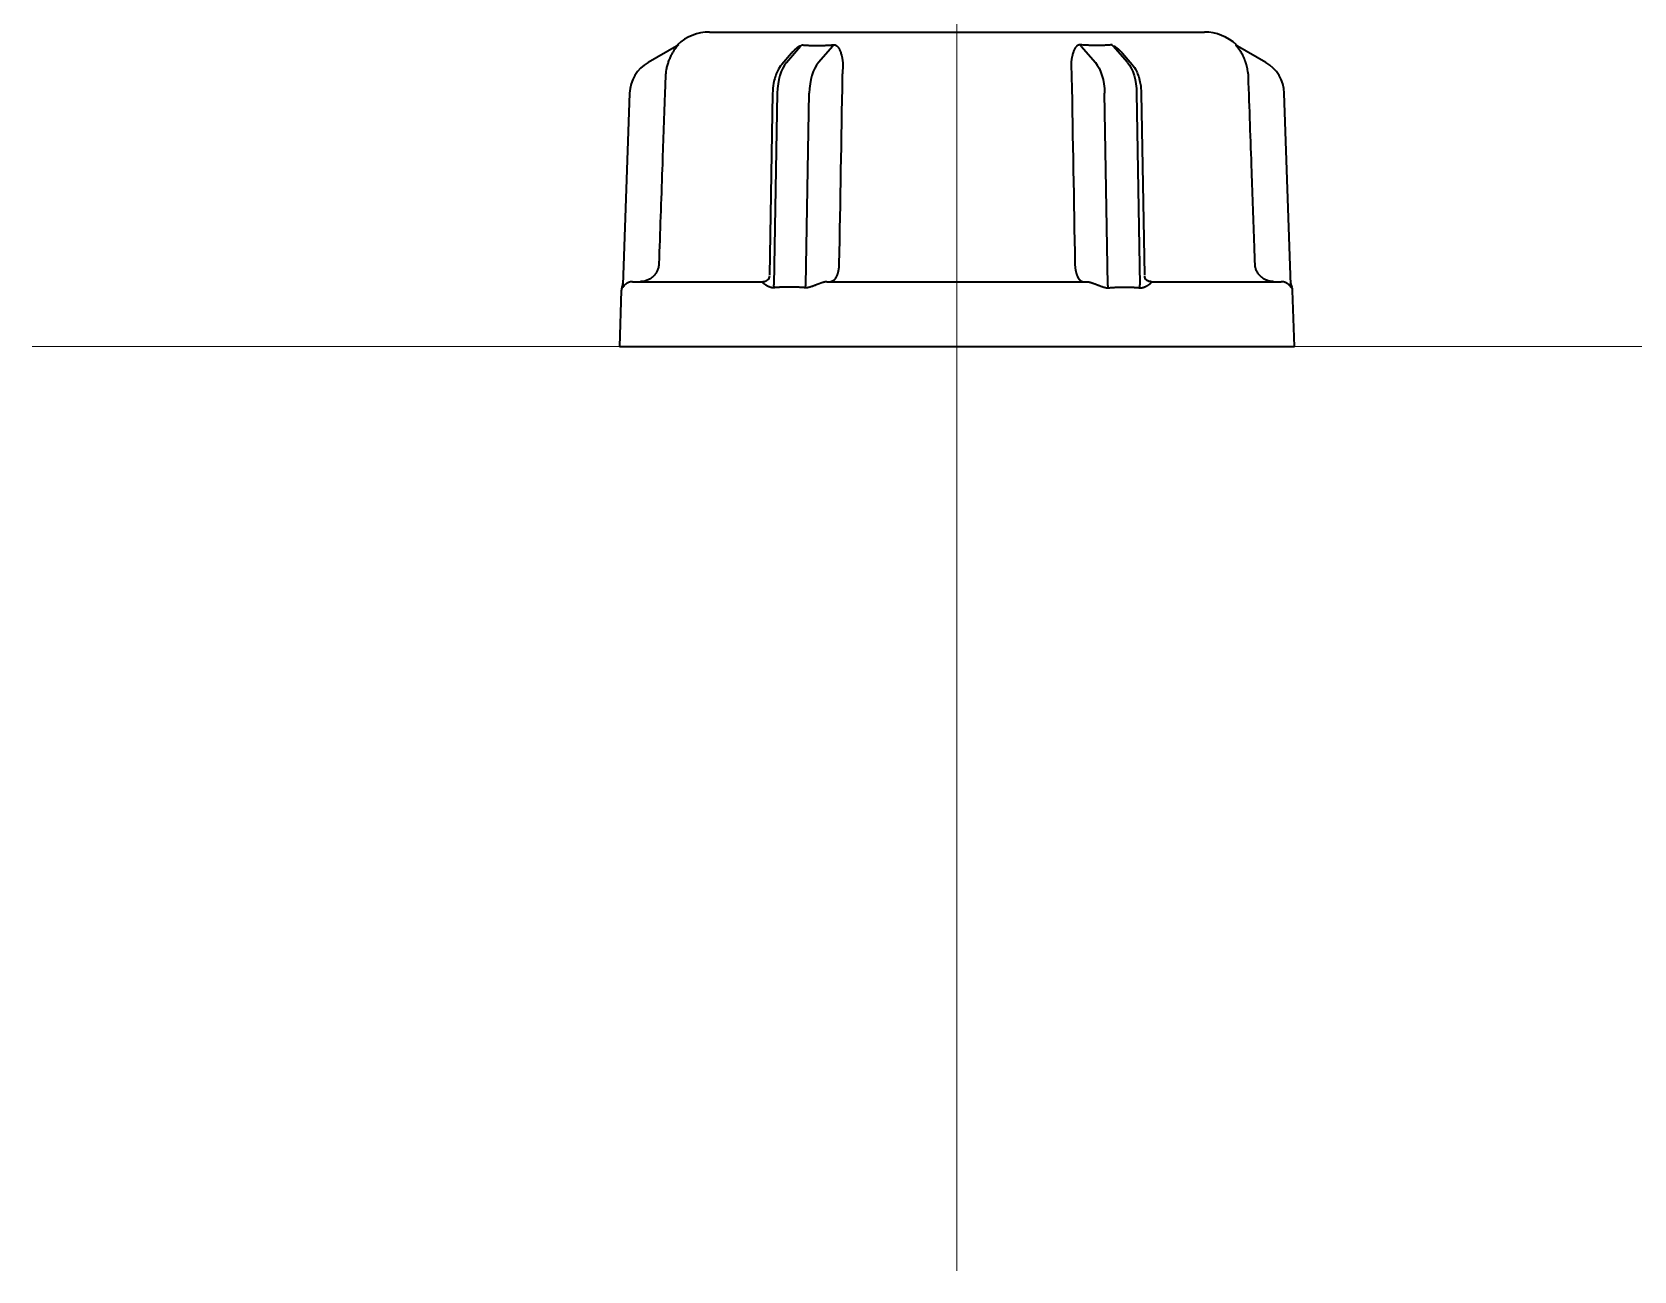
# Model space of a CAD drawing. Extents: x 5997 to 10491, y -672 to 3708.
# Drawn here: x 8604.7 to 8691.3, y 2632.1 to 2699.1 of the extents above; entities that cross this region are included whole.
import ezdxf

# ---------------------------------------------------------------- set-up
doc = ezdxf.new("R2010")
doc.units = 0
doc.header["$LTSCALE"] = 5
doc.layers.get('0').update_dxf_attribs({"linetype": 'CONTINUOUS', "lineweight": 0})
doc.layers.add('1', color=7, linetype='CONTINUOUS', true_color=0xffffff)

msp = doc.modelspace()

# ---------------------------------------------------------------- linework, layer by layer
at = {"color": 4}
for p, q in [((8654.673, 2732.126), (8654.673, 2632.126)), ((8604.673, 2682.126), (8704.673, 2682.126))]:
    msp.add_line(p, q, dxfattribs=at)
at = {"layer": '1', "color": 7, "linetype": 'Continuous', "lineweight": 35}
for p, q in [((8641.293, 2699.126), (8668.052, 2699.126)), ((8639.505, 2698.364), (8637.975, 2697.48)), ((8639.527, 2698.396), (8639.58, 2698.424)), ((8645.727, 2697.978), (8645.205, 2697.375)), ((8645.458, 2697.48), (8646.223, 2698.364)), ((8647.955, 2698.364), (8647.19, 2697.48)), ((8661.391, 2698.364), (8662.156, 2697.48)), ((8663.888, 2697.48), (8663.123, 2698.364)), ((8663.619, 2697.978), (8664.141, 2697.375)), ((8669.766, 2698.424), (8669.818, 2698.396)), ((8671.371, 2697.48), (8669.84, 2698.364)), ((8636.976, 2695.818), (8636.614, 2685.448)), ((8644.708, 2695.809), (8644.537, 2685.98)), ((8644.958, 2695.818), (8644.777, 2685.448)), ((8646.509, 2685.448), (8646.69, 2695.818)), ((8662.836, 2685.448), (8662.655, 2695.818)), ((8664.387, 2695.818), (8664.568, 2685.448)), ((8664.637, 2695.809), (8664.809, 2685.98)), ((8672.732, 2685.448), (8672.37, 2695.818)), ((8637.142, 2685.626), (8644.175, 2685.626)), ((8647.639, 2685.626), (8661.706, 2685.626)), ((8665.17, 2685.626), (8672.204, 2685.626)), ((8636.528, 2685.144), (8636.423, 2682.126)), ((8636.584, 2685.296), (8636.572, 2685.332)), ((8672.773, 2685.332), (8672.762, 2685.296)), ((8672.923, 2682.126), (8672.817, 2685.144)), ((8636.423, 2682.126), (8654.673, 2682.126)), ((8654.673, 2682.126), (8672.923, 2682.126))]:
    msp.add_line(p, q, dxfattribs=at)
for centre, radius, start, end in [((8641.293, 2696.626), 2.5, 90, 133.58391), ((8668.052, 2696.626), 2.5, 46.33055, 90), ((8638.975, 2695.748), 2, 120, 178), ((8670.371, 2695.748), 2, 2, 60), ((8637.028, 2685.126), 0.5, 155.77647, 178), ((8672.318, 2685.126), 0.5, 2, 24.23094)]:
    msp.add_arc(centre, radius, start, end, dxfattribs=at)
for centre, major_axis, ratio, start_param, end_param in [((8639.255, 2698.797), (0.25, -0.433), 0.982349, 0, 0.241128), ((8646.098, 2698.798), (-0.06, -0.497), 0.631469, 0.592654, 0.833485), ((8647.83, 2698.797), (0.05, -0.498), 0.350879, 0.480716, 0.72184), ((8670.09, 2698.797), (0.25, 0.433), 0.982349, 2.900465, 3.141593), ((8645.958, 2695.748), (0, -2), 0.5, 3.665191, 4.677482), ((8647.69, 2695.748), (0, 2), 0.5, 0.523599, 1.53589), ((8636.117, 2685.538), (0.5, -0.017), 1, 5.892448, 6.302148), ((8673.229, 2685.538), (-0.5, -0.017), 1, 6.264223, 6.674123)]:
    msp.add_ellipse(centre, major_axis=major_axis, ratio=ratio, start_param=start_param, end_param=end_param, dxfattribs=at)
at = {"layer": '1', "color": 7, "linetype": 'Continuous', "lineweight": 35, "extrusion": (0, 0, -1)}
for centre, major_axis, ratio, start_param, end_param in [((8661.516, 2698.797), (-0.05, -0.498), 0.350879, 0.480716, 0.72184), ((8663.248, 2698.798), (0.06, -0.497), 0.631469, 0.592654, 0.833485), ((8661.656, 2695.748), (0, 2), 0.5, 0.523599, 1.53589), ((8663.388, 2695.748), (0, -2), 0.5, 3.665191, 4.677482)]:
    msp.add_ellipse(centre, major_axis=major_axis, ratio=ratio, start_param=start_param, end_param=end_param, dxfattribs=at)
at = {"layer": '1', "color": 7, "linetype": 'Continuous', "lineweight": 35}
for points, knots in [([(8639.598, 2698.425), (8639.594, 2698.42), (8639.59, 2698.415), (8639.58, 2698.402), (8639.574, 2698.395), (8639.562, 2698.38), (8639.555, 2698.372), (8639.541, 2698.355), (8639.533, 2698.346), (8639.51, 2698.317), (8639.494, 2698.297), (8639.461, 2698.254), (8639.444, 2698.232), (8639.41, 2698.185), (8639.393, 2698.161), (8639.36, 2698.111), (8639.343, 2698.086), (8639.295, 2698.007), (8639.263, 2697.953), (8639.203, 2697.838), (8639.174, 2697.778), (8639.133, 2697.683), (8639.119, 2697.651), (8639.094, 2697.586), (8639.082, 2697.553), (8639.047, 2697.452), (8639.026, 2697.384), (8638.998, 2697.277), (8638.989, 2697.241), (8638.972, 2697.169), (8638.964, 2697.132), (8638.957, 2697.095)], [0, 0, 0, 0, 0.03125, 0.03125, 0.0625, 0.0625, 0.09375, 0.09375, 0.125, 0.125, 0.1875, 0.1875, 0.25, 0.25, 0.3125, 0.3125, 0.375, 0.375, 0.5, 0.5, 0.625, 0.625, 0.6875, 0.6875, 0.75, 0.75, 0.875, 0.875, 0.9375, 0.9375, 1, 1, 1, 1]), ([(8639.6, 2698.435), (8639.6, 2698.436), (8639.601, 2698.436), (8639.602, 2698.436), (8639.603, 2698.437), (8639.603, 2698.437), (8639.604, 2698.436), (8639.604, 2698.436), (8639.604, 2698.436), (8639.604, 2698.435), (8639.603, 2698.434), (8639.603, 2698.433), (8639.602, 2698.432), (8639.601, 2698.43), (8639.6, 2698.428), (8639.599, 2698.427), (8639.598, 2698.425), (8639.597, 2698.424)], [0, 0, 0, 0, 0.064705, 0.129409, 0.194181, 0.259085, 0.324187, 0.389554, 0.455249, 0.521337, 0.587879, 0.654936, 0.722569, 0.790837, 0.859794, 0.929498, 1, 1, 1, 1]), ([(8646.223, 2698.364), (8646.221, 2698.365), (8646.218, 2698.365), (8646.212, 2698.366), (8646.205, 2698.366), (8646.198, 2698.365), (8646.19, 2698.363), (8646.182, 2698.361), (8646.173, 2698.358), (8646.164, 2698.355), (8646.154, 2698.351), (8646.144, 2698.346), (8646.133, 2698.34), (8646.122, 2698.334), (8646.11, 2698.327), (8646.097, 2698.32), (8646.085, 2698.311), (8646.071, 2698.302), (8646.057, 2698.292), (8646.043, 2698.282), (8646.028, 2698.271), (8646.013, 2698.259), (8645.997, 2698.246), (8645.981, 2698.233), (8645.965, 2698.218), (8645.948, 2698.203), (8645.931, 2698.189), (8645.914, 2698.172), (8645.893, 2698.153), (8645.866, 2698.126), (8645.833, 2698.093), (8645.794, 2698.052), (8645.758, 2698.013), (8645.735, 2697.987), (8645.727, 2697.978)], [0, 0, 0, 0, 0.011196, 0.022245, 0.033363, 0.044763, 0.056639, 0.069167, 0.082495, 0.096747, 0.112024, 0.128408, 0.145965, 0.164751, 0.184809, 0.206175, 0.22888, 0.252949, 0.278402, 0.305258, 0.333531, 0.363235, 0.394381, 0.426978, 0.461034, 0.496558, 0.533556, 0.565127, 0.611078, 0.67141, 0.746123, 0.835219, 0.938696, 1, 1, 1, 1]), ([(8646.405, 2698.424), (8646.415, 2698.424), (8646.434, 2698.422), (8646.463, 2698.42), (8646.493, 2698.417), (8646.522, 2698.415), (8646.551, 2698.413), (8646.581, 2698.411), (8646.611, 2698.41), (8646.64, 2698.408), (8646.67, 2698.406), (8646.7, 2698.405), (8646.73, 2698.404), (8646.761, 2698.402), (8646.791, 2698.401), (8646.821, 2698.4), (8646.852, 2698.399), (8646.883, 2698.398), (8646.913, 2698.398), (8646.944, 2698.397), (8646.975, 2698.397), (8647.006, 2698.396), (8647.037, 2698.396), (8647.069, 2698.396), (8647.1, 2698.396), (8647.132, 2698.396), (8647.163, 2698.396), (8647.195, 2698.396), (8647.227, 2698.397), (8647.258, 2698.397), (8647.29, 2698.398), (8647.322, 2698.398), (8647.355, 2698.399), (8647.387, 2698.4), (8647.419, 2698.401), (8647.452, 2698.402), (8647.484, 2698.404), (8647.517, 2698.405), (8647.549, 2698.406), (8647.582, 2698.408), (8647.615, 2698.41), (8647.648, 2698.411), (8647.681, 2698.413), (8647.714, 2698.415), (8647.747, 2698.417), (8647.78, 2698.42), (8647.814, 2698.422), (8647.836, 2698.424), (8647.847, 2698.424)], [0, 0, 0, 0, 0.021779, 0.043552, 0.06532, 0.087084, 0.108843, 0.130598, 0.152348, 0.174095, 0.195838, 0.217578, 0.239315, 0.261049, 0.28278, 0.304509, 0.326236, 0.34796, 0.369683, 0.391405, 0.413126, 0.434845, 0.456564, 0.478282, 0.5, 0.521718, 0.543436, 0.565155, 0.586874, 0.608595, 0.630317, 0.65204, 0.673764, 0.695491, 0.71722, 0.738951, 0.760685, 0.782422, 0.804162, 0.825905, 0.847652, 0.869402, 0.891157, 0.912916, 0.93468, 0.956448, 0.978221, 1, 1, 1, 1]), ([(8647.983, 2698.435), (8647.986, 2698.436), (8647.991, 2698.436), (8647.999, 2698.436), (8648.007, 2698.437), (8648.014, 2698.437), (8648.022, 2698.436), (8648.03, 2698.436), (8648.037, 2698.436), (8648.045, 2698.435), (8648.052, 2698.434), (8648.059, 2698.433), (8648.067, 2698.432), (8648.074, 2698.43), (8648.081, 2698.428), (8648.088, 2698.427), (8648.093, 2698.425), (8648.095, 2698.424)], [0, 0, 0, 0, 0.064703, 0.129406, 0.194175, 0.259078, 0.32418, 0.389546, 0.455241, 0.521329, 0.587871, 0.654929, 0.722563, 0.790832, 0.859791, 0.929496, 1, 1, 1, 1]), ([(8648.095, 2698.424), (8648.097, 2698.424), (8648.101, 2698.422), (8648.108, 2698.42), (8648.114, 2698.418), (8648.12, 2698.415), (8648.126, 2698.412), (8648.132, 2698.409), (8648.138, 2698.406), (8648.145, 2698.402), (8648.151, 2698.398), (8648.157, 2698.394), (8648.163, 2698.39), (8648.169, 2698.386), (8648.175, 2698.381), (8648.181, 2698.376), (8648.187, 2698.371), (8648.194, 2698.366), (8648.2, 2698.36), (8648.206, 2698.354), (8648.212, 2698.348), (8648.218, 2698.342), (8648.224, 2698.335), (8648.237, 2698.321), (8648.255, 2698.299), (8648.277, 2698.268), (8648.298, 2698.234), (8648.322, 2698.189), (8648.349, 2698.13), (8648.377, 2698.055), (8648.405, 2697.971), (8648.424, 2697.899), (8648.438, 2697.845), (8648.446, 2697.812), (8648.454, 2697.778), (8648.461, 2697.745), (8648.467, 2697.711), (8648.473, 2697.677), (8648.479, 2697.643), (8648.484, 2697.609), (8648.488, 2697.575), (8648.492, 2697.541), (8648.496, 2697.507), (8648.499, 2697.472), (8648.501, 2697.438), (8648.503, 2697.404), (8648.504, 2697.369), (8648.505, 2697.335), (8648.505, 2697.301), (8648.505, 2697.266), (8648.504, 2697.232), (8648.503, 2697.198), (8648.501, 2697.163), (8648.498, 2697.129), (8648.496, 2697.106), (8648.495, 2697.095)], [0, 0, 0, 0, 0.004712, 0.009534, 0.014468, 0.019518, 0.02469, 0.029985, 0.035407, 0.04096, 0.046646, 0.052467, 0.058427, 0.064527, 0.070769, 0.077156, 0.083689, 0.09037, 0.0972, 0.104182, 0.111317, 0.118606, 0.126049, 0.13365, 0.16436, 0.195902, 0.228345, 0.261749, 0.318602, 0.379208, 0.44371, 0.512228, 0.53576, 0.559032, 0.582049, 0.604817, 0.627343, 0.649632, 0.671691, 0.693528, 0.715149, 0.736562, 0.757775, 0.778796, 0.799634, 0.820297, 0.840795, 0.861137, 0.881332, 0.901391, 0.921323, 0.94114, 0.960851, 0.980467, 1, 1, 1, 1]), ([(8661.251, 2698.424), (8661.248, 2698.424), (8661.244, 2698.422), (8661.238, 2698.42), (8661.232, 2698.418), (8661.226, 2698.415), (8661.22, 2698.412), (8661.213, 2698.409), (8661.207, 2698.406), (8661.201, 2698.402), (8661.195, 2698.398), (8661.189, 2698.394), (8661.183, 2698.39), (8661.177, 2698.386), (8661.171, 2698.381), (8661.164, 2698.376), (8661.158, 2698.371), (8661.152, 2698.366), (8661.146, 2698.36), (8661.14, 2698.354), (8661.134, 2698.348), (8661.128, 2698.342), (8661.121, 2698.335), (8661.109, 2698.321), (8661.091, 2698.299), (8661.069, 2698.268), (8661.048, 2698.234), (8661.023, 2698.189), (8660.997, 2698.13), (8660.968, 2698.055), (8660.941, 2697.971), (8660.921, 2697.899), (8660.907, 2697.845), (8660.899, 2697.812), (8660.892, 2697.778), (8660.885, 2697.745), (8660.878, 2697.711), (8660.872, 2697.677), (8660.867, 2697.643), (8660.862, 2697.609), (8660.857, 2697.575), (8660.853, 2697.541), (8660.85, 2697.507), (8660.847, 2697.472), (8660.845, 2697.438), (8660.843, 2697.404), (8660.841, 2697.369), (8660.841, 2697.335), (8660.84, 2697.301), (8660.841, 2697.266), (8660.842, 2697.232), (8660.843, 2697.198), (8660.845, 2697.163), (8660.848, 2697.129), (8660.85, 2697.106), (8660.851, 2697.095)], [0, 0, 0, 0, 0.004712, 0.009534, 0.014468, 0.019518, 0.02469, 0.029985, 0.035407, 0.04096, 0.046646, 0.052467, 0.058427, 0.064527, 0.070769, 0.077156, 0.083689, 0.09037, 0.0972, 0.104182, 0.111317, 0.118606, 0.126049, 0.13365, 0.16436, 0.195902, 0.228345, 0.261749, 0.318602, 0.379208, 0.44371, 0.512228, 0.53576, 0.559032, 0.582049, 0.604817, 0.627343, 0.649632, 0.671691, 0.693528, 0.715149, 0.736562, 0.757775, 0.778796, 0.799634, 0.820297, 0.840795, 0.861137, 0.881332, 0.901391, 0.921323, 0.94114, 0.960851, 0.980467, 1, 1, 1, 1]), ([(8661.363, 2698.435), (8661.36, 2698.436), (8661.355, 2698.436), (8661.347, 2698.436), (8661.339, 2698.437), (8661.331, 2698.437), (8661.324, 2698.436), (8661.316, 2698.436), (8661.309, 2698.436), (8661.301, 2698.435), (8661.294, 2698.434), (8661.286, 2698.433), (8661.279, 2698.432), (8661.272, 2698.43), (8661.265, 2698.428), (8661.258, 2698.427), (8661.253, 2698.425), (8661.251, 2698.424)], [0, 0, 0, 0, 0.064703, 0.129406, 0.194175, 0.259078, 0.32418, 0.389546, 0.455241, 0.521329, 0.587871, 0.654929, 0.722563, 0.790832, 0.859791, 0.929496, 1, 1, 1, 1]), ([(8662.94, 2698.424), (8662.931, 2698.424), (8662.911, 2698.422), (8662.882, 2698.42), (8662.853, 2698.417), (8662.824, 2698.415), (8662.794, 2698.413), (8662.765, 2698.411), (8662.735, 2698.41), (8662.705, 2698.408), (8662.675, 2698.406), (8662.645, 2698.405), (8662.615, 2698.404), (8662.585, 2698.402), (8662.555, 2698.401), (8662.524, 2698.4), (8662.494, 2698.399), (8662.463, 2698.398), (8662.432, 2698.398), (8662.401, 2698.397), (8662.37, 2698.397), (8662.339, 2698.396), (8662.308, 2698.396), (8662.277, 2698.396), (8662.246, 2698.396), (8662.214, 2698.396), (8662.183, 2698.396), (8662.151, 2698.396), (8662.119, 2698.397), (8662.087, 2698.397), (8662.055, 2698.398), (8662.023, 2698.398), (8661.991, 2698.399), (8661.959, 2698.4), (8661.927, 2698.401), (8661.894, 2698.402), (8661.862, 2698.404), (8661.829, 2698.405), (8661.796, 2698.406), (8661.764, 2698.408), (8661.731, 2698.41), (8661.698, 2698.411), (8661.665, 2698.413), (8661.632, 2698.415), (8661.599, 2698.417), (8661.565, 2698.42), (8661.532, 2698.422), (8661.51, 2698.424), (8661.498, 2698.424)], [0, 0, 0, 0, 0.021779, 0.043552, 0.06532, 0.087084, 0.108843, 0.130598, 0.152348, 0.174095, 0.195838, 0.217578, 0.239315, 0.261049, 0.28278, 0.304509, 0.326236, 0.34796, 0.369683, 0.391405, 0.413126, 0.434845, 0.456564, 0.478282, 0.5, 0.521718, 0.543436, 0.565155, 0.586874, 0.608595, 0.630317, 0.65204, 0.673764, 0.695491, 0.71722, 0.738951, 0.760685, 0.782422, 0.804162, 0.825905, 0.847652, 0.869402, 0.891157, 0.912916, 0.93468, 0.956448, 0.978221, 1, 1, 1, 1]), ([(8663.123, 2698.364), (8663.124, 2698.365), (8663.128, 2698.365), (8663.134, 2698.366), (8663.141, 2698.366), (8663.148, 2698.365), (8663.155, 2698.363), (8663.164, 2698.361), (8663.172, 2698.358), (8663.182, 2698.355), (8663.192, 2698.351), (8663.202, 2698.346), (8663.213, 2698.34), (8663.224, 2698.334), (8663.236, 2698.327), (8663.248, 2698.32), (8663.261, 2698.311), (8663.275, 2698.302), (8663.288, 2698.292), (8663.303, 2698.282), (8663.317, 2698.271), (8663.333, 2698.259), (8663.348, 2698.246), (8663.364, 2698.233), (8663.381, 2698.218), (8663.398, 2698.203), (8663.414, 2698.189), (8663.432, 2698.172), (8663.453, 2698.153), (8663.48, 2698.126), (8663.513, 2698.093), (8663.552, 2698.052), (8663.588, 2698.013), (8663.61, 2697.987), (8663.619, 2697.978)], [0, 0, 0, 0, 0.011196, 0.022245, 0.033363, 0.044763, 0.056639, 0.069167, 0.082495, 0.096747, 0.112024, 0.128408, 0.145965, 0.164751, 0.184809, 0.206175, 0.22888, 0.252949, 0.278402, 0.305258, 0.333531, 0.363235, 0.394381, 0.426978, 0.461034, 0.496558, 0.533556, 0.565127, 0.611078, 0.67141, 0.746123, 0.835219, 0.938696, 1, 1, 1, 1]), ([(8669.747, 2698.426), (8669.744, 2698.431), (8669.742, 2698.434), (8669.741, 2698.436), (8669.742, 2698.437), (8669.743, 2698.437), (8669.744, 2698.436), (8669.746, 2698.435)], [0, 0, 0, 0, 0.5, 0.5, 0.75, 0.75, 1, 1, 1, 1]), ([(8670.389, 2697.095), (8670.388, 2697.101), (8670.385, 2697.112), (8670.382, 2697.13), (8670.378, 2697.147), (8670.374, 2697.164), (8670.371, 2697.182), (8670.367, 2697.199), (8670.363, 2697.216), (8670.359, 2697.234), (8670.354, 2697.251), (8670.35, 2697.268), (8670.346, 2697.286), (8670.341, 2697.303), (8670.337, 2697.32), (8670.332, 2697.337), (8670.327, 2697.355), (8670.322, 2697.372), (8670.317, 2697.389), (8670.312, 2697.406), (8670.307, 2697.424), (8670.301, 2697.441), (8670.296, 2697.458), (8670.29, 2697.475), (8670.284, 2697.492), (8670.279, 2697.509), (8670.273, 2697.526), (8670.267, 2697.543), (8670.26, 2697.561), (8670.254, 2697.578), (8670.248, 2697.595), (8670.241, 2697.611), (8670.235, 2697.628), (8670.228, 2697.645), (8670.221, 2697.662), (8670.214, 2697.679), (8670.207, 2697.696), (8670.2, 2697.713), (8670.193, 2697.729), (8670.185, 2697.746), (8670.178, 2697.763), (8670.17, 2697.779), (8670.162, 2697.796), (8670.155, 2697.812), (8670.147, 2697.829), (8670.138, 2697.845), (8670.13, 2697.862), (8670.109, 2697.902), (8670.075, 2697.965), (8670.027, 2698.048), (8669.978, 2698.125), (8669.94, 2698.18), (8669.913, 2698.216), (8669.899, 2698.235), (8669.886, 2698.253), (8669.873, 2698.27), (8669.86, 2698.286), (8669.848, 2698.302), (8669.837, 2698.316), (8669.826, 2698.33), (8669.816, 2698.342), (8669.806, 2698.354), (8669.797, 2698.365), (8669.788, 2698.375), (8669.781, 2698.385), (8669.774, 2698.393), (8669.767, 2698.401), (8669.761, 2698.408), (8669.756, 2698.414), (8669.752, 2698.42), (8669.75, 2698.423), (8669.749, 2698.424)], [0, 0, 0, 0, 0.009877, 0.019767, 0.029672, 0.039593, 0.049532, 0.059489, 0.069466, 0.079465, 0.089487, 0.099532, 0.109604, 0.119701, 0.129827, 0.139983, 0.150168, 0.160386, 0.170636, 0.180921, 0.191241, 0.201598, 0.211992, 0.222425, 0.232899, 0.243413, 0.253969, 0.264569, 0.275213, 0.285903, 0.296638, 0.307422, 0.318253, 0.329134, 0.340065, 0.351048, 0.362082, 0.373169, 0.384311, 0.395507, 0.406758, 0.418066, 0.429432, 0.440855, 0.452337, 0.463878, 0.475479, 0.487142, 0.550852, 0.613762, 0.67598, 0.737614, 0.755418, 0.772724, 0.789538, 0.805867, 0.821719, 0.837101, 0.852024, 0.866497, 0.88053, 0.894136, 0.907328, 0.92012, 0.932528, 0.94457, 0.956263, 0.96763, 0.978691, 0.989473, 1, 1, 1, 1]), ([(8645.205, 2697.375), (8645.115, 2697.267), (8644.923, 2696.974), (8644.754, 2696.424), (8644.712, 2695.999), (8644.708, 2695.809)], [0, 0, 0, 0, 0.282047, 0.696349, 1, 1, 1, 1]), ([(8664.141, 2697.375), (8664.231, 2697.267), (8664.423, 2696.974), (8664.592, 2696.424), (8664.634, 2695.999), (8664.637, 2695.809)], [0, 0, 0, 0, 0.282047, 0.696349, 1, 1, 1, 1]), ([(8638.914, 2696.713), (8638.902, 2696.38), (8638.89, 2696.047), (8638.832, 2694.381), (8638.785, 2693.049), (8638.678, 2690.008), (8638.618, 2688.3), (8638.558, 2686.591)], [0, 0, 0, 0, 0.098732, 0.098732, 0.493661, 0.493661, 1, 1, 1, 1]), ([(8670.788, 2686.591), (8670.776, 2686.924), (8670.764, 2687.257), (8670.706, 2688.923), (8670.659, 2690.256), (8670.552, 2693.297), (8670.492, 2695.005), (8670.432, 2696.713)], [0, 0, 0, 0, 0.098732, 0.098732, 0.493661, 0.493661, 1, 1, 1, 1]), ([(8638.558, 2686.591), (8638.557, 2686.559), (8638.554, 2686.527), (8638.548, 2686.479), (8638.545, 2686.463), (8638.539, 2686.431), (8638.536, 2686.416), (8638.518, 2686.337), (8638.498, 2686.277), (8638.459, 2686.189), (8638.444, 2686.161), (8638.42, 2686.119), (8638.412, 2686.105), (8638.395, 2686.078), (8638.386, 2686.064), (8638.34, 2685.999), (8638.299, 2685.951), (8638.241, 2685.895), (8638.229, 2685.884), (8638.205, 2685.863), (8638.193, 2685.853), (8638.155, 2685.823), (8638.129, 2685.804), (8638.049, 2685.752), (8637.992, 2685.723), (8637.903, 2685.687), (8637.873, 2685.676), (8637.811, 2685.658), (8637.78, 2685.65), (8637.686, 2685.632), (8637.623, 2685.626), (8637.559, 2685.626)], [0, 0, 0, 0, 0.0625, 0.0625, 0.09375, 0.09375, 0.125, 0.125, 0.25, 0.25, 0.3125, 0.3125, 0.34375, 0.34375, 0.375, 0.375, 0.5, 0.5, 0.53125, 0.53125, 0.5625, 0.5625, 0.625, 0.625, 0.75, 0.75, 0.8125, 0.8125, 0.875, 0.875, 1, 1, 1, 1]), ([(8648.296, 2686.591), (8648.296, 2686.589), (8648.296, 2686.583), (8648.295, 2686.575), (8648.295, 2686.567), (8648.295, 2686.559), (8648.295, 2686.551), (8648.294, 2686.542), (8648.294, 2686.534), (8648.294, 2686.526), (8648.293, 2686.517), (8648.293, 2686.509), (8648.292, 2686.501), (8648.292, 2686.492), (8648.291, 2686.483), (8648.291, 2686.475), (8648.29, 2686.466), (8648.289, 2686.457), (8648.289, 2686.449), (8648.288, 2686.44), (8648.287, 2686.431), (8648.286, 2686.422), (8648.285, 2686.413), (8648.284, 2686.404), (8648.283, 2686.395), (8648.282, 2686.386), (8648.281, 2686.377), (8648.28, 2686.368), (8648.279, 2686.359), (8648.278, 2686.35), (8648.277, 2686.341), (8648.275, 2686.332), (8648.274, 2686.322), (8648.273, 2686.313), (8648.271, 2686.304), (8648.27, 2686.295), (8648.268, 2686.285), (8648.267, 2686.276), (8648.265, 2686.267), (8648.263, 2686.257), (8648.262, 2686.248), (8648.26, 2686.238), (8648.258, 2686.229), (8648.256, 2686.22), (8648.254, 2686.21), (8648.252, 2686.201), (8648.25, 2686.191), (8648.248, 2686.182), (8648.246, 2686.173), (8648.244, 2686.163), (8648.242, 2686.154), (8648.239, 2686.144), (8648.237, 2686.135), (8648.234, 2686.125), (8648.232, 2686.116), (8648.229, 2686.107), (8648.227, 2686.097), (8648.224, 2686.088), (8648.221, 2686.079), (8648.219, 2686.069), (8648.216, 2686.06), (8648.213, 2686.051), (8648.21, 2686.042), (8648.207, 2686.032), (8648.204, 2686.023), (8648.201, 2686.014), (8648.198, 2686.005), (8648.194, 2685.996), (8648.191, 2685.987), (8648.188, 2685.978), (8648.184, 2685.969), (8648.181, 2685.96), (8648.177, 2685.951), (8648.174, 2685.943), (8648.17, 2685.934), (8648.166, 2685.925), (8648.162, 2685.917), (8648.158, 2685.908), (8648.154, 2685.9), (8648.15, 2685.891), (8648.146, 2685.883), (8648.142, 2685.875), (8648.138, 2685.867), (8648.134, 2685.858), (8648.129, 2685.85), (8648.125, 2685.843), (8648.121, 2685.835), (8648.116, 2685.827), (8648.112, 2685.819), (8648.107, 2685.812), (8648.102, 2685.805), (8648.098, 2685.797), (8648.093, 2685.79), (8648.088, 2685.783), (8648.083, 2685.776), (8648.078, 2685.769), (8648.073, 2685.762), (8648.068, 2685.756), (8648.062, 2685.749), (8648.057, 2685.743), (8648.052, 2685.737), (8648.047, 2685.731), (8648.041, 2685.725), (8648.036, 2685.719), (8648.03, 2685.713), (8648.025, 2685.708), (8648.019, 2685.702), (8648.013, 2685.697), (8648.007, 2685.692), (8648.002, 2685.687), (8647.996, 2685.682), (8647.99, 2685.678), (8647.984, 2685.673), (8647.978, 2685.669), (8647.972, 2685.665), (8647.966, 2685.661), (8647.959, 2685.658), (8647.953, 2685.654), (8647.947, 2685.651), (8647.941, 2685.648), (8647.934, 2685.645), (8647.928, 2685.642), (8647.921, 2685.64), (8647.915, 2685.637), (8647.908, 2685.635), (8647.902, 2685.633), (8647.895, 2685.632), (8647.888, 2685.63), (8647.882, 2685.629), (8647.875, 2685.628), (8647.868, 2685.627), (8647.861, 2685.627), (8647.855, 2685.626), (8647.85, 2685.626), (8647.848, 2685.626)], [0, 0, 0, 0, 0.005202, 0.01044, 0.015714, 0.021025, 0.026371, 0.031754, 0.037173, 0.042628, 0.048119, 0.053646, 0.05921, 0.06481, 0.070446, 0.076118, 0.081826, 0.087571, 0.093352, 0.099169, 0.105022, 0.110911, 0.116837, 0.122798, 0.128796, 0.134831, 0.140901, 0.147008, 0.15315, 0.159329, 0.165545, 0.171796, 0.178084, 0.184408, 0.190768, 0.197164, 0.203597, 0.210066, 0.216571, 0.223112, 0.22969, 0.236304, 0.242954, 0.24964, 0.256363, 0.263122, 0.269917, 0.276748, 0.283615, 0.290519, 0.297459, 0.304436, 0.311448, 0.318497, 0.325582, 0.332703, 0.339861, 0.347055, 0.354285, 0.361551, 0.368854, 0.376193, 0.383568, 0.39098, 0.398428, 0.405912, 0.413432, 0.420988, 0.428581, 0.43621, 0.443876, 0.451578, 0.459316, 0.46709, 0.474901, 0.482747, 0.490631, 0.49855, 0.506506, 0.514498, 0.522526, 0.530591, 0.538692, 0.546829, 0.555002, 0.563212, 0.571458, 0.579741, 0.58806, 0.596415, 0.604806, 0.613234, 0.621698, 0.630198, 0.638734, 0.647307, 0.655917, 0.664562, 0.673244, 0.681962, 0.690717, 0.699507, 0.708335, 0.717198, 0.726098, 0.735034, 0.744006, 0.753015, 0.76206, 0.771142, 0.78026, 0.789414, 0.798604, 0.807831, 0.817094, 0.826394, 0.835729, 0.845102, 0.85451, 0.863955, 0.873436, 0.882954, 0.892508, 0.902098, 0.911724, 0.921387, 0.931087, 0.940822, 0.950594, 0.960403, 0.970248, 0.980129, 0.990046, 1, 1, 1, 1]), ([(8661.05, 2686.591), (8661.05, 2686.589), (8661.05, 2686.583), (8661.05, 2686.575), (8661.051, 2686.567), (8661.051, 2686.559), (8661.051, 2686.551), (8661.051, 2686.542), (8661.052, 2686.534), (8661.052, 2686.526), (8661.052, 2686.517), (8661.053, 2686.509), (8661.053, 2686.501), (8661.054, 2686.492), (8661.054, 2686.483), (8661.055, 2686.475), (8661.056, 2686.466), (8661.056, 2686.457), (8661.057, 2686.449), (8661.058, 2686.44), (8661.059, 2686.431), (8661.059, 2686.422), (8661.06, 2686.413), (8661.061, 2686.404), (8661.062, 2686.395), (8661.063, 2686.386), (8661.064, 2686.377), (8661.065, 2686.368), (8661.067, 2686.359), (8661.068, 2686.35), (8661.069, 2686.341), (8661.07, 2686.332), (8661.072, 2686.322), (8661.073, 2686.313), (8661.074, 2686.304), (8661.076, 2686.295), (8661.077, 2686.285), (8661.079, 2686.276), (8661.081, 2686.267), (8661.082, 2686.257), (8661.084, 2686.248), (8661.086, 2686.238), (8661.088, 2686.229), (8661.089, 2686.22), (8661.091, 2686.21), (8661.093, 2686.201), (8661.095, 2686.191), (8661.097, 2686.182), (8661.1, 2686.173), (8661.102, 2686.163), (8661.104, 2686.154), (8661.106, 2686.144), (8661.109, 2686.135), (8661.111, 2686.125), (8661.114, 2686.116), (8661.116, 2686.107), (8661.119, 2686.097), (8661.121, 2686.088), (8661.124, 2686.079), (8661.127, 2686.069), (8661.13, 2686.06), (8661.133, 2686.051), (8661.136, 2686.042), (8661.139, 2686.032), (8661.142, 2686.023), (8661.145, 2686.014), (8661.148, 2686.005), (8661.151, 2685.996), (8661.155, 2685.987), (8661.158, 2685.978), (8661.161, 2685.969), (8661.165, 2685.96), (8661.169, 2685.951), (8661.172, 2685.943), (8661.176, 2685.934), (8661.18, 2685.925), (8661.183, 2685.917), (8661.187, 2685.908), (8661.191, 2685.9), (8661.195, 2685.891), (8661.199, 2685.883), (8661.203, 2685.875), (8661.208, 2685.867), (8661.212, 2685.858), (8661.216, 2685.85), (8661.221, 2685.843), (8661.225, 2685.835), (8661.23, 2685.827), (8661.234, 2685.819), (8661.239, 2685.812), (8661.243, 2685.805), (8661.248, 2685.797), (8661.253, 2685.79), (8661.258, 2685.783), (8661.263, 2685.776), (8661.268, 2685.769), (8661.273, 2685.762), (8661.278, 2685.756), (8661.283, 2685.749), (8661.288, 2685.743), (8661.294, 2685.737), (8661.299, 2685.731), (8661.305, 2685.725), (8661.31, 2685.719), (8661.316, 2685.713), (8661.321, 2685.708), (8661.327, 2685.702), (8661.332, 2685.697), (8661.338, 2685.692), (8661.344, 2685.687), (8661.35, 2685.682), (8661.356, 2685.678), (8661.362, 2685.673), (8661.368, 2685.669), (8661.374, 2685.665), (8661.38, 2685.661), (8661.386, 2685.658), (8661.392, 2685.654), (8661.399, 2685.651), (8661.405, 2685.648), (8661.411, 2685.645), (8661.418, 2685.642), (8661.424, 2685.64), (8661.431, 2685.637), (8661.437, 2685.635), (8661.444, 2685.633), (8661.451, 2685.632), (8661.457, 2685.63), (8661.464, 2685.629), (8661.471, 2685.628), (8661.477, 2685.627), (8661.484, 2685.627), (8661.491, 2685.626), (8661.496, 2685.626), (8661.498, 2685.626)], [0, 0, 0, 0, 0.005202, 0.01044, 0.015714, 0.021025, 0.026371, 0.031754, 0.037173, 0.042628, 0.048119, 0.053646, 0.05921, 0.06481, 0.070446, 0.076118, 0.081826, 0.087571, 0.093352, 0.099169, 0.105022, 0.110911, 0.116837, 0.122798, 0.128796, 0.134831, 0.140901, 0.147008, 0.15315, 0.159329, 0.165545, 0.171796, 0.178084, 0.184408, 0.190768, 0.197164, 0.203597, 0.210066, 0.216571, 0.223112, 0.22969, 0.236304, 0.242954, 0.24964, 0.256363, 0.263122, 0.269917, 0.276748, 0.283615, 0.290519, 0.297459, 0.304436, 0.311448, 0.318497, 0.325582, 0.332703, 0.339861, 0.347055, 0.354285, 0.361551, 0.368854, 0.376193, 0.383568, 0.39098, 0.398428, 0.405912, 0.413432, 0.420988, 0.428581, 0.43621, 0.443876, 0.451578, 0.459316, 0.46709, 0.474901, 0.482747, 0.490631, 0.49855, 0.506506, 0.514498, 0.522526, 0.530591, 0.538692, 0.546829, 0.555002, 0.563212, 0.571458, 0.579741, 0.58806, 0.596415, 0.604806, 0.613234, 0.621698, 0.630198, 0.638734, 0.647307, 0.655917, 0.664562, 0.673244, 0.681962, 0.690717, 0.699507, 0.708335, 0.717198, 0.726098, 0.735034, 0.744006, 0.753015, 0.76206, 0.771142, 0.78026, 0.789414, 0.798604, 0.807831, 0.817094, 0.826394, 0.835729, 0.845102, 0.85451, 0.863955, 0.873436, 0.882954, 0.892508, 0.902098, 0.911724, 0.921387, 0.931087, 0.940822, 0.950594, 0.960403, 0.970248, 0.980129, 0.990046, 1, 1, 1, 1]), ([(8671.787, 2685.626), (8671.771, 2685.626), (8671.755, 2685.627), (8671.723, 2685.628), (8671.707, 2685.629), (8671.659, 2685.634), (8671.627, 2685.638), (8671.534, 2685.657), (8671.473, 2685.675), (8671.398, 2685.705), (8671.383, 2685.711), (8671.354, 2685.725), (8671.311, 2685.746), (8671.242, 2685.786), (8671.191, 2685.823), (8671.153, 2685.853), (8671.141, 2685.863), (8671.117, 2685.884), (8671.105, 2685.895), (8671.07, 2685.928), (8671.048, 2685.952), (8671.017, 2685.988), (8671.007, 2686.001), (8670.987, 2686.026), (8670.977, 2686.039), (8670.931, 2686.105), (8670.9, 2686.161), (8670.861, 2686.248), (8670.849, 2686.277), (8670.834, 2686.323), (8670.829, 2686.339), (8670.821, 2686.37), (8670.817, 2686.385), (8670.798, 2686.463), (8670.79, 2686.527), (8670.788, 2686.591)], [0, 0, 0, 0, 0.03125, 0.03125, 0.0625, 0.0625, 0.125, 0.125, 0.25, 0.25, 0.28125, 0.28125, 0.3125, 0.375, 0.4375, 0.4375, 0.46875, 0.46875, 0.5, 0.5, 0.5625, 0.5625, 0.59375, 0.59375, 0.625, 0.625, 0.75, 0.75, 0.8125, 0.8125, 0.84375, 0.84375, 0.875, 0.875, 1, 1, 1, 1]), ([(8637.142, 2685.626), (8637.128, 2685.626), (8637.114, 2685.626), (8637.088, 2685.624), (8637.075, 2685.622), (8637.05, 2685.618), (8637.038, 2685.616), (8637.014, 2685.611), (8637.003, 2685.608), (8636.97, 2685.599), (8636.949, 2685.592), (8636.92, 2685.581), (8636.911, 2685.577), (8636.893, 2685.569), (8636.884, 2685.565), (8636.859, 2685.552), (8636.843, 2685.544), (8636.813, 2685.526), (8636.799, 2685.516), (8636.773, 2685.498), (8636.761, 2685.488), (8636.737, 2685.469), (8636.726, 2685.459), (8636.695, 2685.43), (8636.678, 2685.411), (8636.647, 2685.374), (8636.633, 2685.356), (8636.617, 2685.332), (8636.612, 2685.325), (8636.603, 2685.312), (8636.599, 2685.306), (8636.592, 2685.298), (8636.59, 2685.295), (8636.586, 2685.293), (8636.584, 2685.293), (8636.584, 2685.296)], [0, 0, 0, 0, 0.03125, 0.03125, 0.0625, 0.0625, 0.09375, 0.09375, 0.125, 0.125, 0.1875, 0.1875, 0.21875, 0.21875, 0.25, 0.25, 0.3125, 0.3125, 0.375, 0.375, 0.4375, 0.4375, 0.5, 0.5, 0.625, 0.625, 0.75, 0.75, 0.8125, 0.8125, 0.875, 0.875, 0.9375, 0.9375, 1, 1, 1, 1]), ([(8644.273, 2685.486), (8644.27, 2685.488), (8644.264, 2685.493), (8644.255, 2685.499), (8644.247, 2685.506), (8644.238, 2685.512), (8644.231, 2685.518), (8644.223, 2685.524), (8644.216, 2685.53), (8644.209, 2685.536), (8644.203, 2685.541), (8644.197, 2685.547), (8644.192, 2685.552), (8644.186, 2685.557), (8644.181, 2685.562), (8644.177, 2685.566), (8644.173, 2685.571), (8644.169, 2685.575), (8644.166, 2685.579), (8644.162, 2685.583), (8644.16, 2685.587), (8644.157, 2685.591), (8644.155, 2685.594), (8644.153, 2685.598), (8644.152, 2685.601), (8644.151, 2685.604), (8644.15, 2685.606), (8644.149, 2685.609), (8644.149, 2685.611), (8644.149, 2685.613), (8644.15, 2685.615), (8644.151, 2685.617), (8644.152, 2685.619), (8644.153, 2685.621), (8644.155, 2685.622), (8644.157, 2685.623), (8644.159, 2685.624), (8644.162, 2685.625), (8644.165, 2685.625), (8644.168, 2685.626), (8644.171, 2685.626), (8644.174, 2685.626), (8644.175, 2685.626)], [0, 0, 0, 0, 0.035073, 0.069552, 0.103441, 0.136743, 0.169461, 0.201601, 0.233165, 0.264159, 0.294588, 0.324455, 0.353767, 0.382529, 0.410747, 0.438426, 0.465574, 0.492197, 0.518301, 0.543896, 0.568988, 0.593586, 0.6177, 0.641338, 0.66451, 0.687227, 0.7095, 0.731341, 0.752762, 0.773776, 0.794397, 0.81464, 0.834519, 0.854051, 0.873253, 0.892142, 0.910736, 0.929056, 0.947121, 0.964952, 0.982571, 1, 1, 1, 1]), ([(8644.175, 2685.626), (8644.175, 2685.626), (8644.176, 2685.626), (8644.178, 2685.626), (8644.18, 2685.626), (8644.182, 2685.626), (8644.185, 2685.626), (8644.189, 2685.626), (8644.193, 2685.627), (8644.198, 2685.627), (8644.204, 2685.627), (8644.21, 2685.628), (8644.217, 2685.628), (8644.224, 2685.629), (8644.232, 2685.631), (8644.24, 2685.632), (8644.249, 2685.634), (8644.259, 2685.636), (8644.269, 2685.638), (8644.279, 2685.641), (8644.29, 2685.644), (8644.302, 2685.648), (8644.314, 2685.653), (8644.326, 2685.658), (8644.339, 2685.664), (8644.352, 2685.67), (8644.366, 2685.678), (8644.38, 2685.686), (8644.394, 2685.695), (8644.408, 2685.705), (8644.423, 2685.717), (8644.437, 2685.729), (8644.452, 2685.742), (8644.466, 2685.757), (8644.475, 2685.767), (8644.48, 2685.773)], [0, 0, 0, 0, 0.002611, 0.00694, 0.012997, 0.020783, 0.0303, 0.041547, 0.054527, 0.069238, 0.085681, 0.103857, 0.123764, 0.145404, 0.168776, 0.19388, 0.220716, 0.249285, 0.279587, 0.31162, 0.345386, 0.380884, 0.418115, 0.457078, 0.497773, 0.540201, 0.58436, 0.630253, 0.677877, 0.727234, 0.778323, 0.831144, 0.885697, 0.941982, 1, 1, 1, 1]), ([(8644.784, 2685.296), (8644.781, 2685.295), (8644.775, 2685.295), (8644.766, 2685.294), (8644.756, 2685.294), (8644.747, 2685.294), (8644.738, 2685.294), (8644.728, 2685.294), (8644.719, 2685.294), (8644.709, 2685.295), (8644.7, 2685.296), (8644.69, 2685.297), (8644.68, 2685.298), (8644.67, 2685.3), (8644.66, 2685.301), (8644.65, 2685.303), (8644.641, 2685.305), (8644.63, 2685.308), (8644.62, 2685.31), (8644.61, 2685.313), (8644.6, 2685.316), (8644.59, 2685.319), (8644.58, 2685.322), (8644.57, 2685.325), (8644.559, 2685.329), (8644.549, 2685.333), (8644.539, 2685.337), (8644.528, 2685.341), (8644.518, 2685.345), (8644.508, 2685.35), (8644.497, 2685.355), (8644.487, 2685.36), (8644.472, 2685.367), (8644.453, 2685.376), (8644.43, 2685.388), (8644.408, 2685.4), (8644.387, 2685.412), (8644.366, 2685.425), (8644.346, 2685.437), (8644.327, 2685.449), (8644.308, 2685.462), (8644.29, 2685.474), (8644.279, 2685.482), (8644.273, 2685.486)], [0, 0, 0, 0, 0.014414, 0.028974, 0.043684, 0.058551, 0.073581, 0.088779, 0.104152, 0.119704, 0.13544, 0.151365, 0.167484, 0.183801, 0.200322, 0.217049, 0.233988, 0.251142, 0.268514, 0.286109, 0.303929, 0.321979, 0.34026, 0.358778, 0.377533, 0.39653, 0.41577, 0.435257, 0.454992, 0.474978, 0.495218, 0.515714, 0.536467, 0.583885, 0.63104, 0.677944, 0.724604, 0.77103, 0.817232, 0.86322, 0.909004, 0.954594, 1, 1, 1, 1]), ([(8644.541, 2685.917), (8644.535, 2685.884), (8644.511, 2685.818), (8644.462, 2685.735), (8644.414, 2685.7), (8644.401, 2685.692)], [0, 0, 0, 0, 0.407874, 0.854533, 1, 1, 1, 1]), ([(8647.158, 2685.486), (8647.152, 2685.483), (8647.14, 2685.479), (8647.122, 2685.472), (8647.104, 2685.465), (8647.086, 2685.458), (8647.068, 2685.451), (8647.05, 2685.444), (8647.032, 2685.437), (8647.014, 2685.43), (8646.996, 2685.423), (8646.979, 2685.417), (8646.961, 2685.41), (8646.943, 2685.403), (8646.925, 2685.396), (8646.908, 2685.39), (8646.89, 2685.383), (8646.873, 2685.377), (8646.855, 2685.37), (8646.828, 2685.361), (8646.792, 2685.348), (8646.747, 2685.334), (8646.704, 2685.321), (8646.669, 2685.312), (8646.64, 2685.306), (8646.618, 2685.302), (8646.596, 2685.299), (8646.575, 2685.296), (8646.554, 2685.294), (8646.533, 2685.294), (8646.512, 2685.293), (8646.492, 2685.294), (8646.479, 2685.295), (8646.472, 2685.296)], [0, 0, 0, 0, 0.025953, 0.051868, 0.077745, 0.103588, 0.129396, 0.155172, 0.180918, 0.206634, 0.232323, 0.257987, 0.283627, 0.309244, 0.334841, 0.360418, 0.385979, 0.411523, 0.437054, 0.462572, 0.530757, 0.596034, 0.658483, 0.718197, 0.751135, 0.783581, 0.815569, 0.847136, 0.878317, 0.909154, 0.939685, 0.969953, 1, 1, 1, 1]), ([(8647.639, 2685.626), (8647.638, 2685.626), (8647.635, 2685.626), (8647.63, 2685.626), (8647.624, 2685.626), (8647.619, 2685.625), (8647.613, 2685.625), (8647.607, 2685.624), (8647.601, 2685.623), (8647.595, 2685.622), (8647.588, 2685.621), (8647.581, 2685.62), (8647.574, 2685.619), (8647.567, 2685.617), (8647.559, 2685.616), (8647.551, 2685.614), (8647.543, 2685.612), (8647.535, 2685.611), (8647.527, 2685.609), (8647.518, 2685.606), (8647.509, 2685.604), (8647.5, 2685.602), (8647.49, 2685.599), (8647.481, 2685.596), (8647.471, 2685.594), (8647.461, 2685.591), (8647.45, 2685.588), (8647.435, 2685.583), (8647.416, 2685.577), (8647.391, 2685.569), (8647.365, 2685.56), (8647.338, 2685.551), (8647.311, 2685.542), (8647.282, 2685.531), (8647.252, 2685.521), (8647.222, 2685.51), (8647.19, 2685.498), (8647.169, 2685.49), (8647.158, 2685.486)], [0, 0, 0, 0, 0.014379, 0.028904, 0.043589, 0.058446, 0.073488, 0.088728, 0.104176, 0.119845, 0.135744, 0.151885, 0.168277, 0.184931, 0.201854, 0.219056, 0.236545, 0.254329, 0.272417, 0.290814, 0.309528, 0.328566, 0.347934, 0.367637, 0.387683, 0.408076, 0.428821, 0.449923, 0.497367, 0.546389, 0.597035, 0.649344, 0.703354, 0.759099, 0.816609, 0.875912, 0.937034, 1, 1, 1, 1]), ([(8661.706, 2685.626), (8661.708, 2685.626), (8661.711, 2685.626), (8661.716, 2685.626), (8661.721, 2685.626), (8661.727, 2685.625), (8661.732, 2685.625), (8661.738, 2685.624), (8661.745, 2685.623), (8661.751, 2685.622), (8661.758, 2685.621), (8661.764, 2685.62), (8661.772, 2685.619), (8661.779, 2685.617), (8661.786, 2685.616), (8661.794, 2685.614), (8661.802, 2685.612), (8661.811, 2685.611), (8661.819, 2685.609), (8661.828, 2685.606), (8661.837, 2685.604), (8661.846, 2685.602), (8661.855, 2685.599), (8661.865, 2685.596), (8661.875, 2685.594), (8661.885, 2685.591), (8661.895, 2685.588), (8661.91, 2685.583), (8661.93, 2685.577), (8661.955, 2685.569), (8661.981, 2685.56), (8662.007, 2685.551), (8662.035, 2685.542), (8662.064, 2685.531), (8662.093, 2685.521), (8662.124, 2685.51), (8662.155, 2685.498), (8662.177, 2685.49), (8662.187, 2685.486)], [0, 0, 0, 0, 0.014379, 0.028904, 0.043589, 0.058446, 0.073488, 0.088728, 0.104176, 0.119845, 0.135744, 0.151885, 0.168277, 0.184931, 0.201854, 0.219056, 0.236545, 0.254329, 0.272417, 0.290814, 0.309528, 0.328566, 0.347934, 0.367637, 0.387683, 0.408076, 0.428821, 0.449923, 0.497367, 0.546389, 0.597035, 0.649344, 0.703354, 0.759099, 0.816609, 0.875912, 0.937034, 1, 1, 1, 1]), ([(8662.187, 2685.486), (8662.193, 2685.483), (8662.206, 2685.479), (8662.224, 2685.472), (8662.242, 2685.465), (8662.26, 2685.458), (8662.278, 2685.451), (8662.296, 2685.444), (8662.314, 2685.437), (8662.332, 2685.43), (8662.349, 2685.423), (8662.367, 2685.417), (8662.385, 2685.41), (8662.403, 2685.403), (8662.42, 2685.396), (8662.438, 2685.39), (8662.455, 2685.383), (8662.473, 2685.377), (8662.491, 2685.37), (8662.518, 2685.361), (8662.554, 2685.348), (8662.599, 2685.334), (8662.641, 2685.321), (8662.677, 2685.312), (8662.705, 2685.306), (8662.727, 2685.302), (8662.749, 2685.299), (8662.771, 2685.296), (8662.792, 2685.294), (8662.813, 2685.294), (8662.833, 2685.293), (8662.853, 2685.294), (8662.867, 2685.295), (8662.873, 2685.296)], [0, 0, 0, 0, 0.025953, 0.051868, 0.077745, 0.103588, 0.129396, 0.155172, 0.180918, 0.206634, 0.232323, 0.257987, 0.283627, 0.309244, 0.334841, 0.360418, 0.385979, 0.411523, 0.437054, 0.462572, 0.530757, 0.596034, 0.658483, 0.718197, 0.751135, 0.783581, 0.815569, 0.847136, 0.878317, 0.909154, 0.939685, 0.969953, 1, 1, 1, 1]), ([(8664.561, 2685.296), (8664.565, 2685.295), (8664.571, 2685.295), (8664.58, 2685.294), (8664.589, 2685.294), (8664.599, 2685.294), (8664.608, 2685.294), (8664.617, 2685.294), (8664.627, 2685.294), (8664.637, 2685.295), (8664.646, 2685.296), (8664.656, 2685.297), (8664.666, 2685.298), (8664.675, 2685.3), (8664.685, 2685.301), (8664.695, 2685.303), (8664.705, 2685.305), (8664.715, 2685.308), (8664.725, 2685.31), (8664.735, 2685.313), (8664.745, 2685.316), (8664.756, 2685.319), (8664.766, 2685.322), (8664.776, 2685.325), (8664.786, 2685.329), (8664.797, 2685.333), (8664.807, 2685.337), (8664.817, 2685.341), (8664.828, 2685.345), (8664.838, 2685.35), (8664.849, 2685.355), (8664.859, 2685.36), (8664.874, 2685.367), (8664.893, 2685.376), (8664.915, 2685.388), (8664.938, 2685.4), (8664.959, 2685.412), (8664.98, 2685.425), (8665, 2685.437), (8665.019, 2685.449), (8665.037, 2685.462), (8665.055, 2685.474), (8665.067, 2685.482), (8665.072, 2685.486)], [0, 0, 0, 0, 0.014414, 0.028974, 0.043684, 0.058551, 0.073581, 0.088779, 0.104152, 0.119704, 0.13544, 0.151365, 0.167484, 0.183801, 0.200322, 0.217049, 0.233988, 0.251142, 0.268514, 0.286109, 0.303929, 0.321979, 0.34026, 0.358778, 0.377533, 0.39653, 0.41577, 0.435257, 0.454992, 0.474978, 0.495218, 0.515714, 0.536467, 0.583885, 0.63104, 0.677944, 0.724604, 0.77103, 0.817232, 0.86322, 0.909004, 0.954594, 1, 1, 1, 1]), ([(8664.805, 2685.917), (8664.811, 2685.884), (8664.834, 2685.818), (8664.884, 2685.735), (8664.932, 2685.7), (8664.944, 2685.692)], [0, 0, 0, 0, 0.407874, 0.854533, 1, 1, 1, 1]), ([(8665.171, 2685.626), (8665.17, 2685.626), (8665.17, 2685.626), (8665.168, 2685.626), (8665.166, 2685.626), (8665.164, 2685.626), (8665.16, 2685.626), (8665.157, 2685.626), (8665.152, 2685.627), (8665.147, 2685.627), (8665.142, 2685.627), (8665.136, 2685.628), (8665.129, 2685.628), (8665.122, 2685.629), (8665.114, 2685.631), (8665.106, 2685.632), (8665.097, 2685.634), (8665.087, 2685.636), (8665.077, 2685.638), (8665.066, 2685.641), (8665.055, 2685.644), (8665.044, 2685.648), (8665.032, 2685.653), (8665.019, 2685.658), (8665.007, 2685.664), (8664.993, 2685.67), (8664.98, 2685.678), (8664.966, 2685.686), (8664.952, 2685.695), (8664.938, 2685.705), (8664.923, 2685.717), (8664.909, 2685.729), (8664.894, 2685.742), (8664.88, 2685.757), (8664.87, 2685.767), (8664.866, 2685.773)], [0, 0, 0, 0, 0.002611, 0.00694, 0.012997, 0.020783, 0.0303, 0.041547, 0.054527, 0.069238, 0.085681, 0.103857, 0.123764, 0.145404, 0.168776, 0.19388, 0.220716, 0.249285, 0.279587, 0.31162, 0.345386, 0.380884, 0.418115, 0.457078, 0.497773, 0.540201, 0.58436, 0.630253, 0.677877, 0.727234, 0.778323, 0.831144, 0.885697, 0.941982, 1, 1, 1, 1]), ([(8665.072, 2685.486), (8665.075, 2685.488), (8665.082, 2685.493), (8665.09, 2685.499), (8665.099, 2685.506), (8665.107, 2685.512), (8665.115, 2685.518), (8665.123, 2685.524), (8665.13, 2685.53), (8665.136, 2685.536), (8665.143, 2685.541), (8665.149, 2685.547), (8665.154, 2685.552), (8665.159, 2685.557), (8665.164, 2685.562), (8665.169, 2685.566), (8665.173, 2685.571), (8665.177, 2685.575), (8665.18, 2685.579), (8665.183, 2685.583), (8665.186, 2685.587), (8665.189, 2685.591), (8665.191, 2685.594), (8665.192, 2685.598), (8665.194, 2685.601), (8665.195, 2685.604), (8665.196, 2685.606), (8665.196, 2685.609), (8665.196, 2685.611), (8665.196, 2685.613), (8665.196, 2685.615), (8665.195, 2685.617), (8665.194, 2685.619), (8665.192, 2685.621), (8665.191, 2685.622), (8665.189, 2685.623), (8665.186, 2685.624), (8665.184, 2685.625), (8665.181, 2685.625), (8665.178, 2685.626), (8665.174, 2685.626), (8665.172, 2685.626), (8665.171, 2685.626)], [0, 0, 0, 0, 0.035073, 0.069552, 0.103441, 0.136743, 0.169461, 0.201601, 0.233165, 0.264159, 0.294588, 0.324455, 0.353767, 0.382529, 0.410747, 0.438426, 0.465574, 0.492197, 0.518301, 0.543896, 0.568988, 0.593586, 0.6177, 0.641338, 0.66451, 0.687227, 0.7095, 0.731341, 0.752762, 0.773776, 0.794397, 0.81464, 0.834519, 0.854051, 0.873253, 0.892142, 0.910736, 0.929056, 0.947121, 0.964952, 0.982571, 1, 1, 1, 1]), ([(8672.762, 2685.296), (8672.761, 2685.293), (8672.76, 2685.293), (8672.756, 2685.295), (8672.753, 2685.298), (8672.747, 2685.306), (8672.743, 2685.312), (8672.734, 2685.325), (8672.729, 2685.332), (8672.718, 2685.348), (8672.712, 2685.356), (8672.699, 2685.374), (8672.691, 2685.383), (8672.668, 2685.411), (8672.65, 2685.43), (8672.609, 2685.469), (8672.586, 2685.488), (8672.546, 2685.517), (8672.532, 2685.526), (8672.502, 2685.544), (8672.486, 2685.553), (8672.452, 2685.57), (8672.434, 2685.578), (8672.396, 2685.593), (8672.376, 2685.599), (8672.343, 2685.608), (8672.331, 2685.611), (8672.308, 2685.616), (8672.296, 2685.618), (8672.271, 2685.622), (8672.258, 2685.624), (8672.231, 2685.626), (8672.218, 2685.626), (8672.204, 2685.626)], [0, 0, 0, 0, 0.0625, 0.0625, 0.125, 0.125, 0.1875, 0.1875, 0.25, 0.25, 0.3125, 0.3125, 0.375, 0.375, 0.5, 0.5, 0.625, 0.625, 0.6875, 0.6875, 0.75, 0.75, 0.8125, 0.8125, 0.875, 0.875, 0.90625, 0.90625, 0.9375, 0.9375, 0.96875, 0.96875, 1, 1, 1, 1]), ([(8646.472, 2685.296), (8646.459, 2685.297), (8646.432, 2685.3), (8646.391, 2685.303), (8646.349, 2685.307), (8646.307, 2685.31), (8646.265, 2685.313), (8646.222, 2685.315), (8646.179, 2685.318), (8646.135, 2685.32), (8646.091, 2685.322), (8646.046, 2685.324), (8646.001, 2685.326), (8645.955, 2685.327), (8645.909, 2685.329), (8645.862, 2685.33), (8645.815, 2685.331), (8645.768, 2685.331), (8645.72, 2685.332), (8645.671, 2685.332), (8645.611, 2685.332), (8645.539, 2685.332), (8645.457, 2685.331), (8645.376, 2685.33), (8645.297, 2685.328), (8645.219, 2685.325), (8645.143, 2685.322), (8645.068, 2685.318), (8644.995, 2685.313), (8644.923, 2685.308), (8644.853, 2685.302), (8644.807, 2685.298), (8644.784, 2685.296)], [0, 0, 0, 0, 0.023767, 0.047813, 0.072139, 0.096746, 0.121634, 0.146804, 0.172257, 0.197993, 0.224014, 0.25032, 0.276911, 0.303788, 0.330952, 0.358404, 0.386144, 0.414172, 0.44249, 0.471098, 0.499996, 0.549727, 0.598592, 0.646596, 0.693742, 0.740031, 0.785469, 0.830058, 0.873802, 0.916704, 0.958769, 1, 1, 1, 1]), ([(8662.873, 2685.296), (8662.887, 2685.297), (8662.914, 2685.3), (8662.955, 2685.303), (8662.996, 2685.307), (8663.038, 2685.31), (8663.081, 2685.313), (8663.124, 2685.315), (8663.167, 2685.318), (8663.211, 2685.32), (8663.255, 2685.322), (8663.3, 2685.324), (8663.345, 2685.326), (8663.391, 2685.327), (8663.437, 2685.329), (8663.483, 2685.33), (8663.531, 2685.331), (8663.578, 2685.331), (8663.626, 2685.332), (8663.674, 2685.332), (8663.735, 2685.332), (8663.807, 2685.332), (8663.889, 2685.331), (8663.97, 2685.33), (8664.049, 2685.328), (8664.127, 2685.325), (8664.203, 2685.322), (8664.278, 2685.318), (8664.351, 2685.313), (8664.422, 2685.308), (8664.492, 2685.302), (8664.539, 2685.298), (8664.561, 2685.296)], [0, 0, 0, 0, 0.023767, 0.047813, 0.072139, 0.096746, 0.121634, 0.146804, 0.172257, 0.197993, 0.224014, 0.25032, 0.276911, 0.303788, 0.330952, 0.358404, 0.386144, 0.414172, 0.44249, 0.471098, 0.499996, 0.549727, 0.598592, 0.646596, 0.693742, 0.740031, 0.785469, 0.830058, 0.873802, 0.916704, 0.958769, 1, 1, 1, 1])]:
    msp.add_open_spline(points, degree=3, knots=knots, dxfattribs=at)
for points in [[(8639.58, 2698.425), (8639.586, 2698.428), (8639.592, 2698.431), (8639.6, 2698.435)], [(8646.29, 2698.435), (8646.328, 2698.432), (8646.367, 2698.428), (8646.405, 2698.424)], [(8647.847, 2698.424), (8647.892, 2698.428), (8647.938, 2698.432), (8647.983, 2698.435)], [(8661.498, 2698.424), (8661.453, 2698.428), (8661.408, 2698.432), (8661.363, 2698.435)], [(8663.056, 2698.435), (8663.018, 2698.432), (8662.979, 2698.428), (8662.94, 2698.424)], [(8669.746, 2698.435), (8669.753, 2698.431), (8669.76, 2698.428), (8669.766, 2698.425)], [(8638.957, 2697.095), (8638.933, 2696.969), (8638.918, 2696.842), (8638.914, 2696.713)], [(8648.495, 2697.095), (8648.482, 2696.969), (8648.475, 2696.841), (8648.473, 2696.713)], [(8660.851, 2697.095), (8660.863, 2696.969), (8660.871, 2696.841), (8660.873, 2696.713)], [(8670.432, 2696.713), (8670.427, 2696.842), (8670.413, 2696.969), (8670.389, 2697.095)], [(8648.473, 2696.713), (8648.414, 2693.339), (8648.355, 2689.965), (8648.296, 2686.591)], [(8660.873, 2696.713), (8660.932, 2693.339), (8660.991, 2689.965), (8661.05, 2686.591)], [(8644.784, 2685.296), (8644.785, 2685.32), (8644.785, 2685.37), (8644.781, 2685.422), (8644.777, 2685.448)], [(8646.472, 2685.296), (8646.489, 2685.345), (8646.501, 2685.396), (8646.509, 2685.448)], [(8662.873, 2685.296), (8662.857, 2685.345), (8662.845, 2685.396), (8662.836, 2685.448)], [(8664.561, 2685.296), (8664.56, 2685.32), (8664.561, 2685.37), (8664.565, 2685.422), (8664.568, 2685.448)]]:
    msp.add_open_spline(points, degree=3, dxfattribs=at)

doc.saveas('drawing.dxf')
